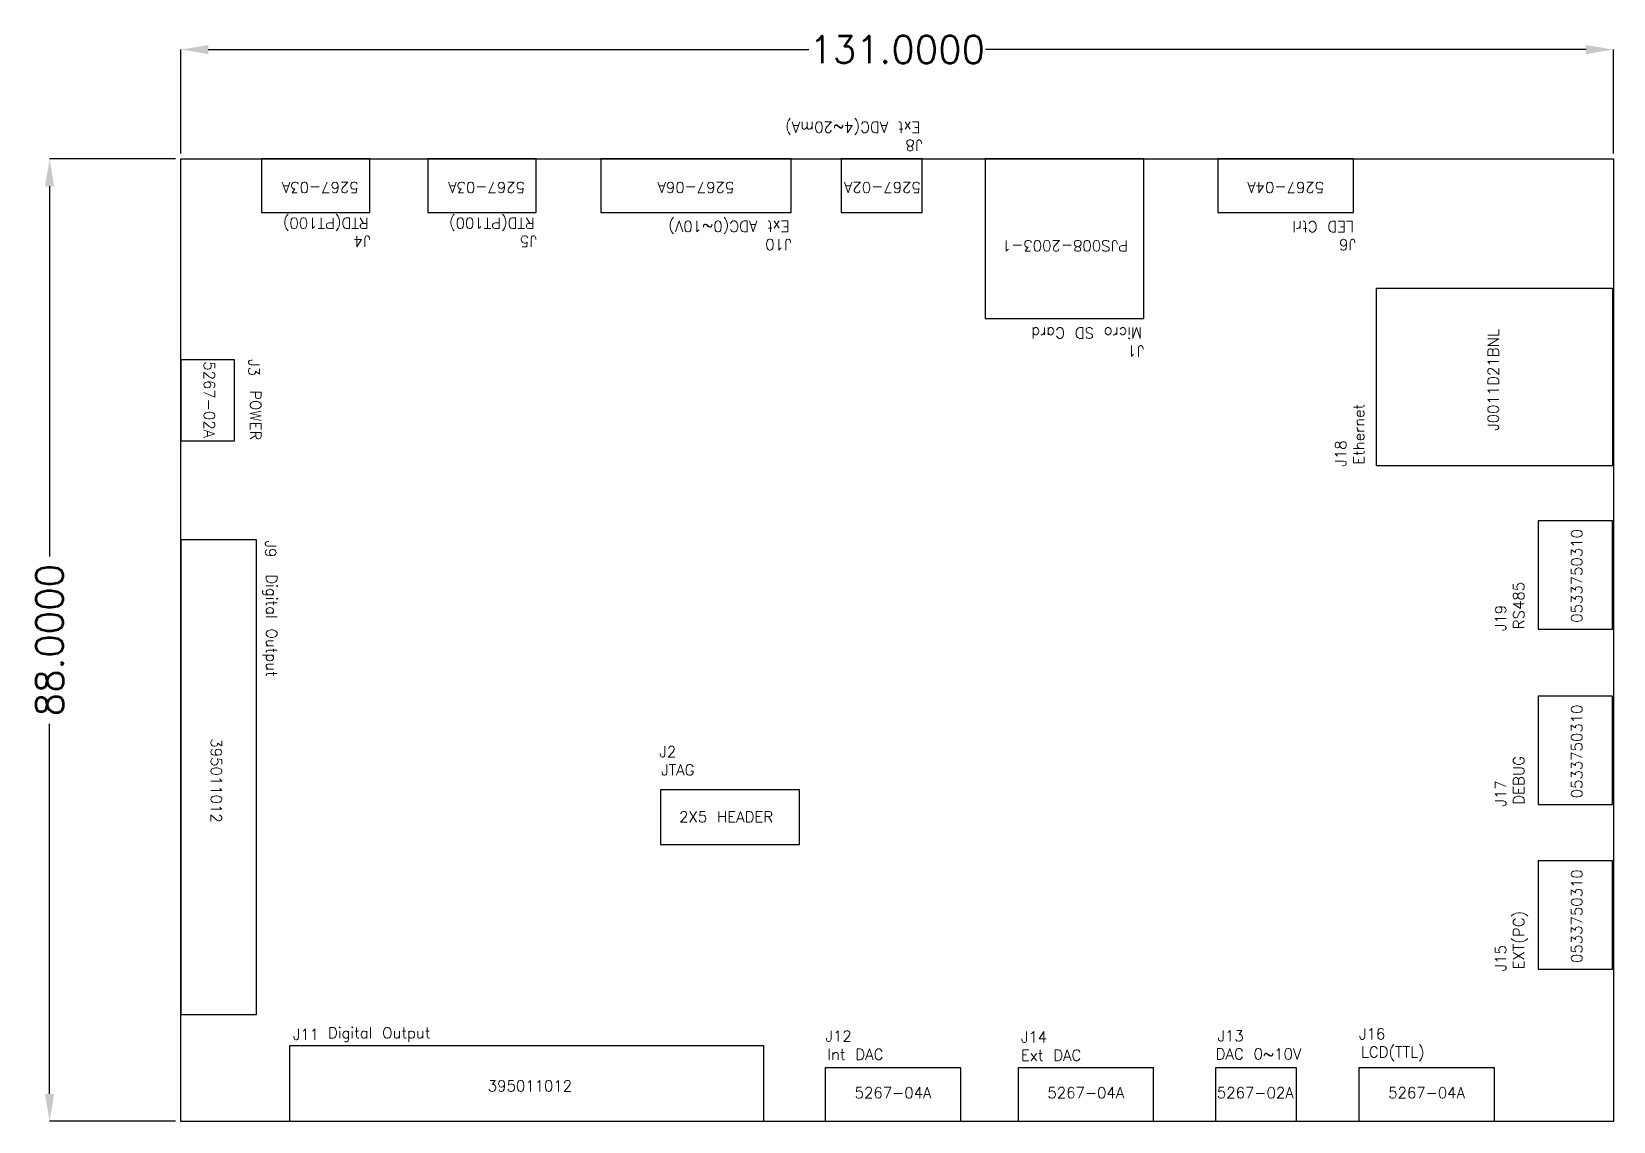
# Model space of a CAD drawing. Header units: millimetres. Extents: x 6 to 151, y 7 to 107.
import ezdxf

# ---------------------------------------------------------------- set-up
doc = ezdxf.new("R2010")
doc.units = ezdxf.units.MM
doc.layers.add('DIMENSION', color=3, linetype='Continuous', lineweight=25)
doc.styles.get("Standard").update_dxf_attribs({"font": 'txt.shx'})
doc.dimstyles.get("Standard").update_dxf_attribs({"dimscale": 100, "dimtxt": 2.5, "dimasz": 2.5, "dimexe": 0, "dimexo": 0.5, "dimgap": 1, "dimtad": 0, "dimtoh": 1, "dimdec": 4, "dimzin": 0, "dimdsep": 46, "dimtxsty": 'Standard', "dimcen": 2.5, "dimadec": 0, "dimazin": 0, "dimtfac": 1, "dimtdec": 4, "dimtofl": 0, "dimtmove": 0, "dimatfit": 3, "dimfxl": 1, "dimtolj": 1, "dimtzin": 0, "dimarcsym": 0})

# ---------------------------------------------------------------- blocks, each defined once
blk = doc.blocks.new('*D11')
at = {"layer": 'Defpoints', "color": 0}
for p in [(7.56, 95.35), (19.57, 95.35), (19.57, 7.35)]:
    blk.add_point(p, dxfattribs=at)
at = {"layer": 'DIMENSION', "color": 0, "lineweight": -2}
for p, q in [((19.07, 95.35), (7.56, 95.35)), ((7.56, 92.85), (7.56, 59.01)), ((7.56, 9.85), (7.56, 43.68)), ((19.07, 7.35), (7.56, 7.35))]:
    blk.add_line(p, q, dxfattribs=at)
at = {"layer": 'DIMENSION', "color": 0}
for points in [[(7.97, 92.85), (7.14, 92.85), (7.56, 95.35)], [(7.14, 9.85), (7.97, 9.85), (7.56, 7.35)]]:
    blk.add_solid(points, dxfattribs=at)
at = {"layer": 'DIMENSION', "color": 0, "insert": (7.56, 51.35), "char_height": 2.5, "attachment_point": 5, "rotation": 90}
blk.add_mtext('\\A1;88.0000', dxfattribs=at)
blk = doc.blocks.new('*D12')
at = {"layer": 'Defpoints', "color": 0}
for p in [(150.57, 105.35), (19.57, 95.35), (150.57, 95.35)]:
    blk.add_point(p, dxfattribs=at)
at = {"layer": 'DIMENSION', "color": 0, "lineweight": -2}
for p, q in [((19.57, 95.85), (19.57, 105.35)), ((22.07, 105.35), (76.98, 105.35)), ((148.07, 105.35), (93.15, 105.35)), ((150.57, 95.85), (150.57, 105.35))]:
    blk.add_line(p, q, dxfattribs=at)
at = {"layer": 'DIMENSION', "color": 0}
for points in [[(22.07, 105.76), (22.07, 104.93), (19.57, 105.35)], [(148.07, 104.93), (148.07, 105.76), (150.57, 105.35)]]:
    blk.add_solid(points, dxfattribs=at)
at = {"layer": 'DIMENSION', "color": 0, "insert": (85.07, 105.35), "char_height": 2.5, "attachment_point": 5}
blk.add_mtext('\\A1;131.0000', dxfattribs=at)

msp = doc.modelspace()

# ---------------------------------------------------------------- linework, layer by layer
for points in [[(19.56537, 95.34635), (150.56541, 95.34635), (150.56541, 7.3463), (19.56537, 7.3463)], [(36.85034, 95.34635), (26.95034, 95.34635), (26.95034, 90.44635), (36.85034, 90.44635)], [(52.0618, 95.34635), (42.1618, 95.34635), (42.1618, 90.44635), (52.0618, 90.44635)], [(75.36751, 95.34635), (57.96751, 95.34635), (57.96751, 90.44635), (75.36751, 90.44635)], [(87.34841, 95.34635), (79.94841, 95.34635), (79.94841, 90.44635), (87.34841, 90.44635)], [(107.62324, 95.34635), (93.12324, 95.34635), (93.12324, 80.74635), (107.62324, 80.74635)], [(126.79268, 95.34635), (114.39268, 95.34635), (114.39268, 90.44635), (126.79268, 90.44635)], [(128.90951, 67.27857), (128.90951, 83.53857), (150.49951, 83.53857), (150.49951, 67.27857)], [(19.56537, 76.96322), (19.56537, 69.56322), (24.46537, 69.56322), (24.46537, 76.96322)], [(150.49951, 52.36486), (150.49951, 62.26486), (143.69951, 62.26486), (143.69951, 52.36486)], [(19.56537, 60.51017), (19.56537, 17.11017), (26.46537, 17.11017), (26.46537, 60.51017)], [(150.49951, 36.31901), (150.49951, 46.21901), (143.69951, 46.21901), (143.69951, 36.31901)], [(63.43376, 32.67523), (76.13376, 32.67523), (76.13376, 37.67523), (63.43376, 37.67523)], [(150.49951, 21.25731), (150.49951, 31.15731), (143.69951, 31.15731), (143.69951, 21.25731)], [(29.48881, 7.3509), (72.88881, 7.3509), (72.88881, 14.2509), (29.48881, 14.2509)], [(78.49552, 7.3509), (90.89552, 7.3509), (90.89552, 12.2509), (78.49552, 12.2509)], [(96.12456, 7.3509), (108.52456, 7.3509), (108.52456, 12.2509), (96.12456, 12.2509)], [(114.18773, 7.3509), (121.58773, 7.3509), (121.58773, 12.2509), (114.18773, 12.2509)], [(127.28827, 7.3509), (139.68827, 7.3509), (139.68827, 12.2509), (127.28827, 12.2509)]]:
    msp.add_lwpolyline(points, close=True)

# ---------------------------------------------------------------- texts
for s, rotation, p in [('Ext ADC(4~20mA)', 180, (87.20187, 98.74556)), ('J8', 180, (87.37302, 97.09105)), ('5267-03A', 180, (35.8234, 93.23543)), ('5267-03A', 180, (51.03487, 93.23543)), ('5267-06A', 180, (70.17579, 93.23543)), ('5267-02A', 180, (87.23431, 93.23543)), ('5267-04A', 180, (124.11124, 93.23543)), ('RTD(PT100)', 180, (36.73588, 89.97383)), ('RTD(PT100)', 180, (51.93309, 89.97383)), ('Ext ADC(0~10V)', 180, (75.23166, 89.6743)), ('J4', 180, (36.90704, 88.31932)), ('J5', 180, (52.10424, 88.31932)), ('LED Ctrl', 180, (126.85176, 89.65053)), ('J10', 180, (75.40282, 88.0198)), ('PJS008-2003-1', 180, (106.16841, 87.90107)), ('J6', 180, (127.02291, 87.99603)), ('Micro SD Card', 180, (107.47524, 79.93348)), ('J0011D21BNL', 90, (140.07742, 70.48774)), ('J1', 180, (107.64639, 78.27898)), ('5267-02A', 270, (21.67629, 76.84911)), ('J3', 270, (25.7555, 77.0429)), ('POWER', 270, (25.90733, 74.20228)), ('Ethernet', 90, (127.78815, 67.38378)), ('J18', 90, (126.13364, 67.21262)), ('0533750310', 90, (147.71823, 52.93182)), ('J9', 270, (27.2794, 60.45661)), ('Digital Output', 270, (27.36907, 57.37196)), ('RS485', 90, (142.4124, 52.34347)), ('J19', 90, (140.7579, 52.17231)), ('0533750310', 90, (147.71823, 36.88597)), ('395011012', 270, (22.30386, 42.36766)), ('DEBUG', 90, (142.4124, 36.29762)), ('J17', 90, (140.7579, 36.12646)), ('0533750310', 90, (147.71823, 21.82426)), ('EXT(PC)', 90, (142.4124, 21.23591)), ('J15', 90, (140.7579, 21.06476))]:
    msp.add_text(s, height=1, rotation=rotation).set_placement(p)
for s, p in [('J2', (63.31706, 40.6407)), ('JTAG', (63.48821, 38.98619)), ('2X5 HEADER', (65.12521, 34.68942)), ('Digital Output', (33.01391, 14.94132)), ('J11', (29.81516, 14.79222)), ('J12', (78.50896, 14.63347)), ('J14', (96.39474, 14.5479)), ('J13', (114.36609, 14.66557)), ('J16', (127.30791, 14.84068)), ('Int DAC', (78.68012, 12.97897)), ('Ext DAC', (96.39474, 12.89339)), ('DAC 0~10V', (114.19494, 13.01106)), ('LCD(TTL)', (127.47906, 13.18618)), ('395011012', (47.63132, 10.0894)), ('5267-04A', (81.17696, 9.46182)), ('5267-04A', (98.806, 9.46182)), ('5267-02A', (114.30183, 9.46182)), ('5267-04A', (129.96971, 9.46182))]:
    msp.add_text(s, height=1).set_placement(p)

# ---------------------------------------------------------------- dimensions: what is measured, and where the dimension line sits
at = {"layer": 'DIMENSION'}
dim = msp.add_linear_dim(base=(150.56541, 105.34635), p1=(19.56537, 95.34635), p2=(150.56541, 95.34635), dimstyle='Standard', override={"dimscale": 1, "dimlfac": 1, "dimtxsty": 'Standard', "dimsah": 1, "dimtolj": 1}, dxfattribs=at)
dim.commit()
dim.dimension.update_dxf_attribs({"geometry": '*D12', "text_midpoint": (85.06539, 105.34635)})
dim = msp.add_linear_dim(base=(7.556149, 95.346348), p1=(19.56537, 7.346304), p2=(19.56537, 95.346348), angle=90, dimstyle='Standard', override={"dimscale": 1, "dimlfac": 1, "dimtxsty": 'Standard', "dimsah": 1, "dimtolj": 1}, dxfattribs=at)
dim.commit()
dim.dimension.update_dxf_attribs({"geometry": '*D11', "text_midpoint": (7.556149, 51.346326)})

doc.saveas('drawing.dxf')
